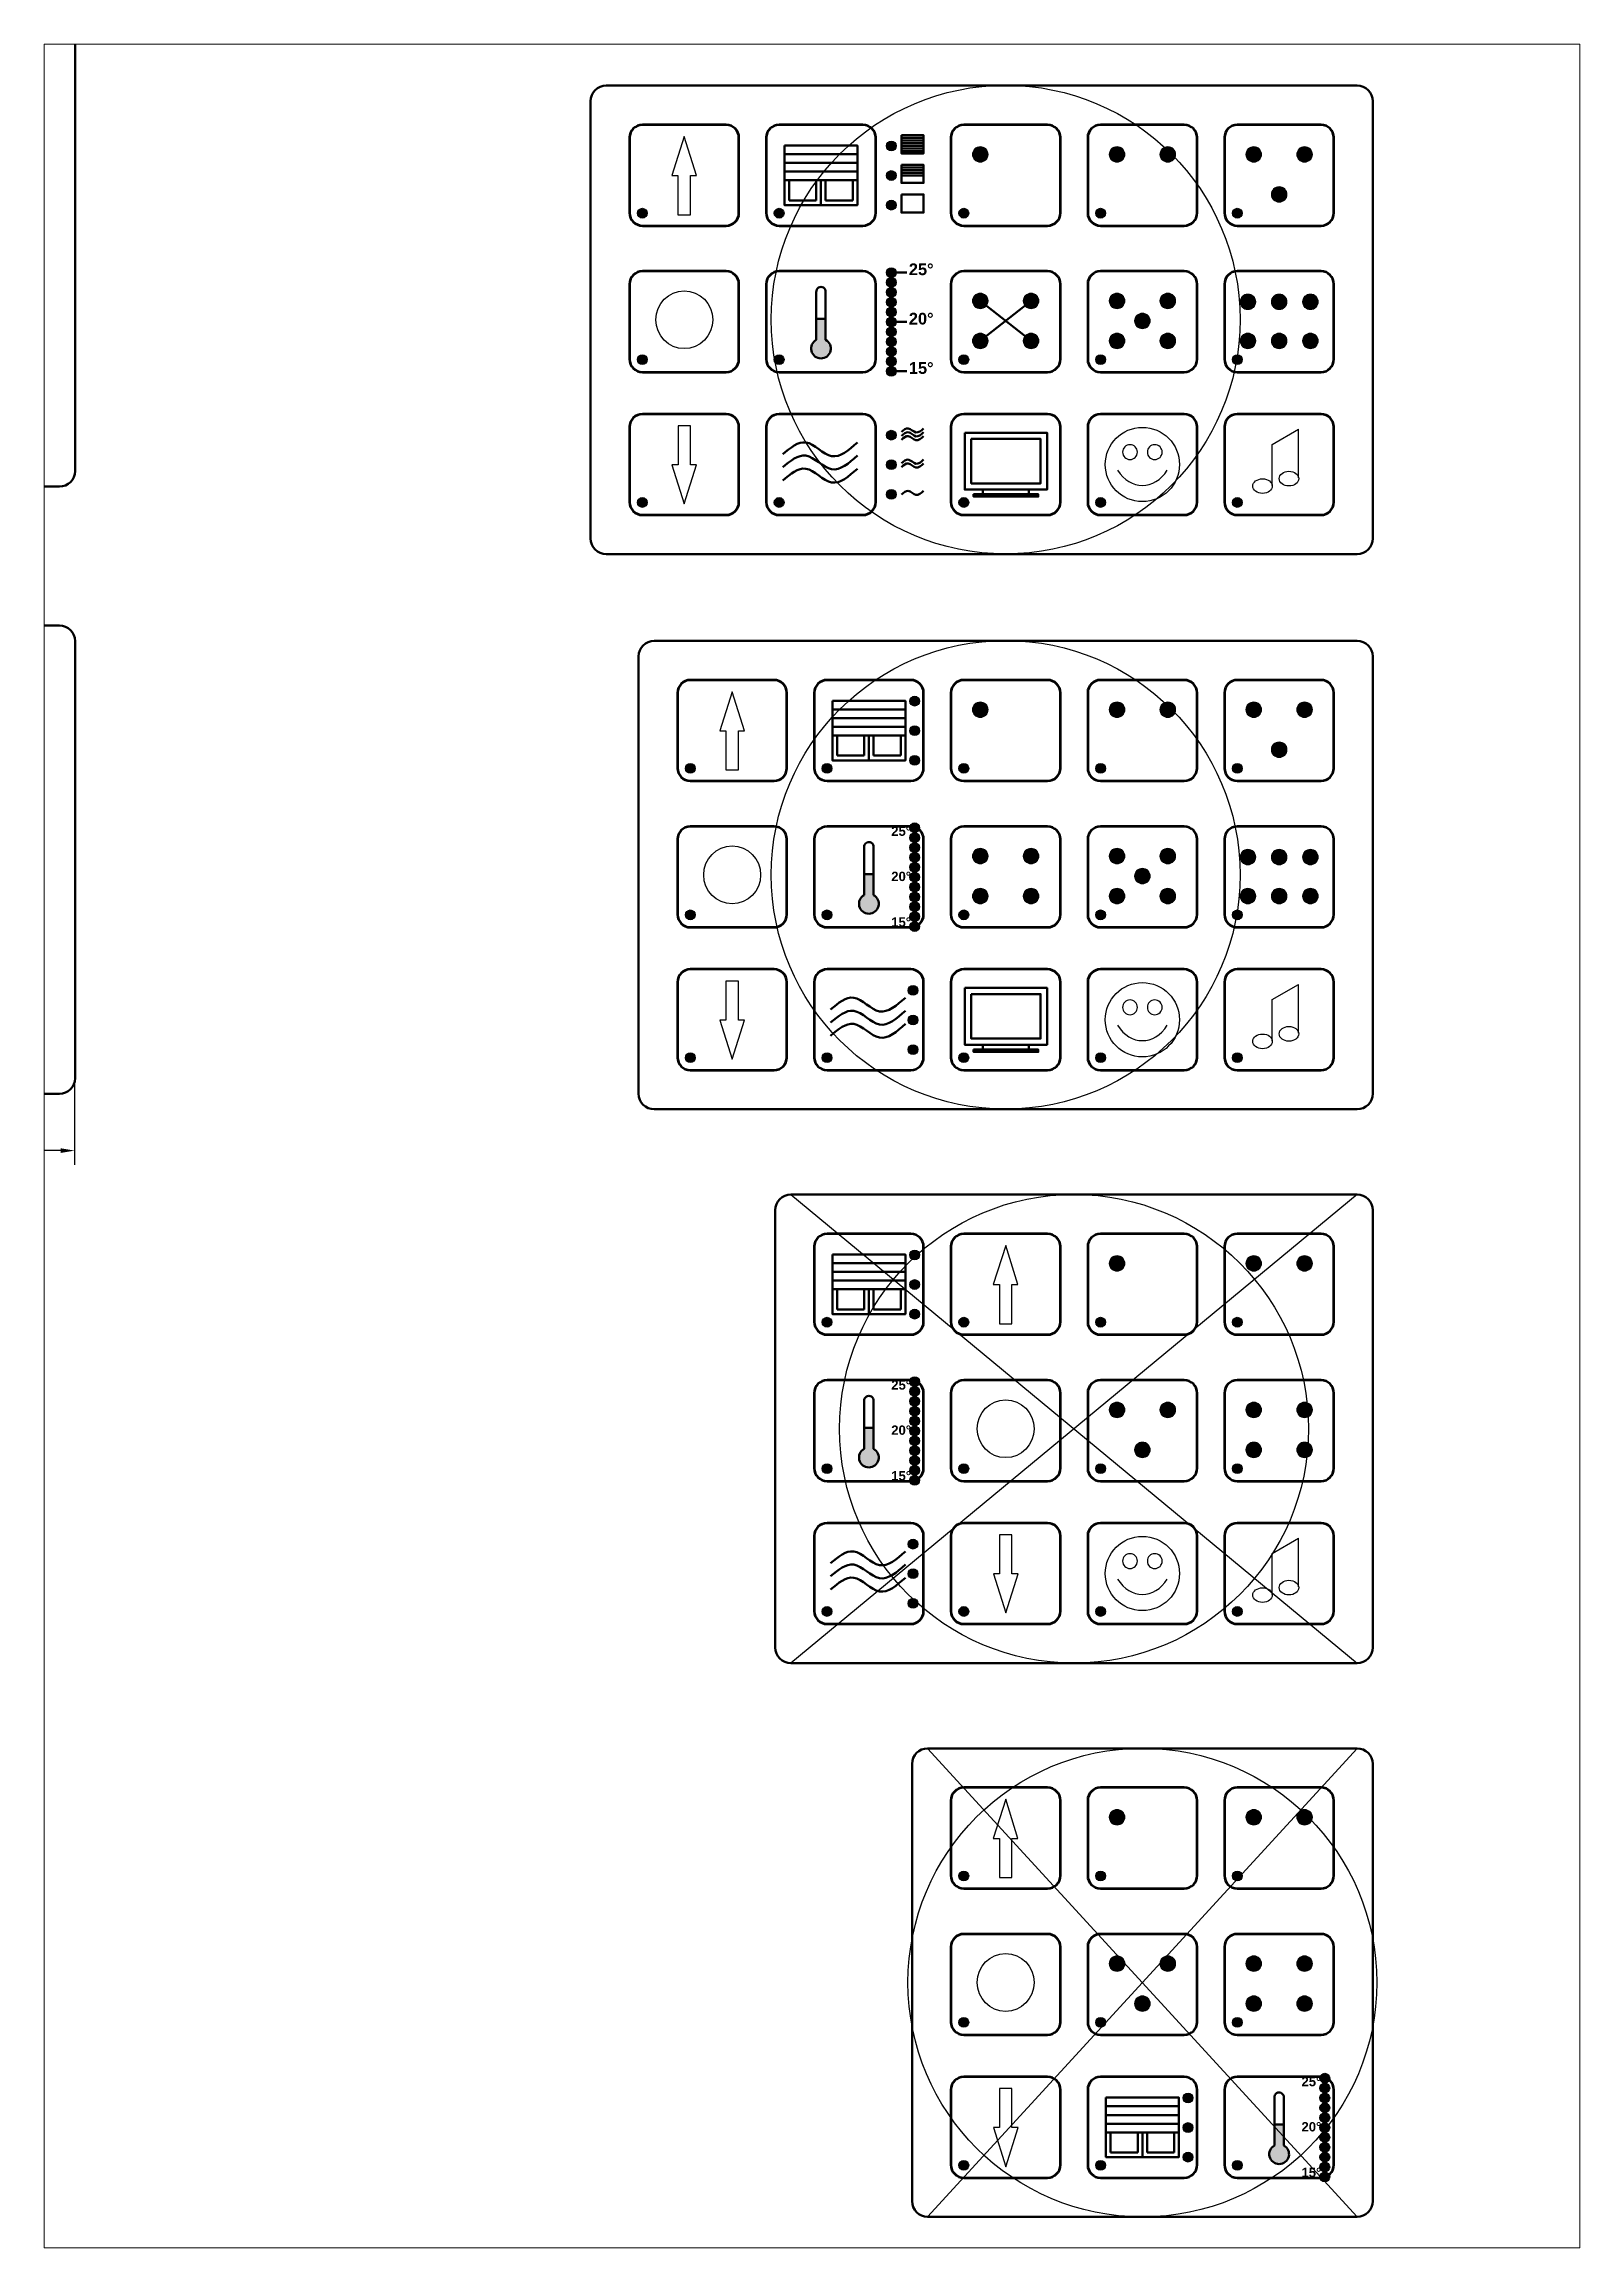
# Paper-space layout 'Layout1 (2)' of a CAD drawing. Header units: centimetres, sheet in millimetres. Extents: x 0 to 197, y 0 to 282.
# The model-space entities are those that its viewports show. They can reach past a viewport. Long polylines and large blocks are cut down to what shows.
import ezdxf

# ---------------------------------------------------------------- set-up
doc = ezdxf.new("R2010")
doc.units = ezdxf.units.CM
doc.header["$MEASUREMENT"] = 0
doc.layers.add('grafika koło', color=7, linetype='Continuous', lineweight=50)
for name, color, linetype in [('LED_info', 1, 'Continuous'), ('Podświetlenie_klawiszy', 5, 'Continuous'), ('Pole_Touch', 7, 'Continuous'), ('Warstwa 1', 7, 'Continuous'), ('wymiary', 1, 'Continuous')]:
    doc.layers.add(name, color=color, linetype=linetype)
doc.dimstyles.get("Standard").update_dxf_attribs({"dimtxt": 0.18, "dimasz": 0.18, "dimexe": 0.18, "dimexo": 0.0625, "dimgap": 0.09, "dimtad": 0, "dimtih": 1, "dimtoh": 1, "dimdec": 4, "dimzin": 0, "dimdsep": 46, "dimtxsty": 'Standard', "dimcen": 0.09, "dimadec": 0, "dimazin": 0, "dimtfac": 1, "dimtdec": 4, "dimtofl": 0, "dimtmove": 0, "dimatfit": 3, "dimfxl": 1, "dimtolj": 1, "dimtzin": 0, "dimarcsym": 0})

# ---------------------------------------------------------------- blocks, each defined once
blk = doc.blocks.new('Pole_Touch')
at = {"layer": 'Pole_Touch', "lineweight": 100}
blk.add_open_spline([(-0.028, 1.108), (-0.028, 1.108), (1.044, 1.108), (1.044, 1.108), (1.044, 1.108), (1.134, 1.108), (1.208, 1.034), (1.208, 0.944), (1.208, 0.944), (1.208, 0.944), (1.208, -0.019), (1.208, -0.019), (1.208, -0.019), (1.208, -0.109), (1.134, -0.183), (1.044, -0.183), (1.044, -0.183), (1.044, -0.183), (-0.028, -0.183), (-0.028, -0.183), (-0.028, -0.183), (-0.118, -0.183), (-0.192, -0.109), (-0.192, -0.019), (-0.192, -0.019), (-0.192, -0.019), (-0.192, 0.944), (-0.192, 0.944), (-0.192, 0.944), (-0.192, 1.034), (-0.118, 1.108), (-0.028, 1.108)], degree=3, knots=[0, 0, 0, 0, 0.111111, 0.111111, 0.111111, 0.111111, 0.222222, 0.222222, 0.222222, 0.222222, 0.333333, 0.333333, 0.333333, 0.333333, 0.444444, 0.444444, 0.444444, 0.444444, 0.555556, 0.555556, 0.555556, 0.555556, 0.666667, 0.666667, 0.666667, 0.666667, 0.777778, 0.777778, 0.777778, 0.777778, 1, 1, 1, 1], dxfattribs=at)
blk = doc.blocks.new('*D4')
at = {"layer": 'Defpoints', "color": 0}
for p in [(-8.157, -13.4), (2.665, -13.4), (2.665, -14.313)]:
    blk.add_point(p, dxfattribs=at)
at = {"layer": 'grafika koło', "color": 0, "lineweight": -2}
for p, q in [((-8.157, -13.463), (-8.157, -14.493)), ((2.665, -13.463), (2.665, -14.493)), ((-7.977, -14.313), (-3.196, -14.313)), ((2.485, -14.313), (-2.296, -14.313))]:
    blk.add_line(p, q, dxfattribs=at)
at = {"layer": 'grafika koło', "color": 0}
for points in [[(-7.977, -14.283), (-7.977, -14.343), (-8.157, -14.313)], [(2.485, -14.283), (2.485, -14.343), (2.665, -14.313)]]:
    blk.add_solid(points, dxfattribs=at)
at = {"layer": 'grafika koło', "color": 0, "insert": (-2.746, -14.313), "char_height": 0.18, "attachment_point": 5}
blk.add_mtext('\\A1;11 cm', dxfattribs=at)
blk = doc.blocks.new('LED_1')
at = {"layer": 'Podświetlenie_klawiszy'}
blk.add_hatch(color=256, dxfattribs=at).paths.add_polyline_path([(0.0625, 0, 1), (-0.0625, 0, 1)])
blk.add_circle((0, 0), 0.0625, dxfattribs=at)
blk = doc.blocks.new('grafika koło')
h = blk.add_hatch(color=256)
edge = h.paths.add_edge_path()
edge.add_ellipse((0, 0), major_axis=(0, 0.1), ratio=1, start_angle=0, end_angle=360)
at = {"layer": 'grafika koło', "lineweight": 0}
blk.add_ellipse((0, 0), major_axis=(0, 0.1), ratio=1, dxfattribs=at)
blk = doc.blocks.new('LED_info')
at = {"layer": 'LED_info'}
blk.add_hatch(color=256, dxfattribs=at).paths.add_polyline_path([(0.0625, 0, 1), (-0.0625, 0, 1)])
blk.add_circle((0, 0), 0.0625, dxfattribs=at)

msp = doc.modelspace()

# ---------------------------------------------------------------- hatches: boundary and pattern name
at = {"layer": 'grafika koło'}
for points in [[(12.27556, -3.93362), (12.27556, -3.66515), (12.15627, -3.66515), (12.15627, -3.93362, 4.00225205)], [(12.88887, -11.04137), (12.88887, -10.77289), (12.76957, -10.77289), (12.76957, -11.04137, 4.00225205)], [(12.88887, -18.13017), (12.88887, -17.8617), (12.76957, -17.8617), (12.76957, -18.13017, 4.00225205)], [(18.13887, -27.04795), (18.13887, -26.77947), (18.01957, -26.77947), (18.01957, -27.04795, 4.00225205)]]:
    msp.add_hatch(color=256, dxfattribs=at).paths.add_polyline_path(points)
at = {"layer": 'LED_info'}
for color, points in [(256, [(13.17874, -3.70473, 1), (13.05374, -3.70473, 1)]), (2, [(13.47645, -10.81247, 1), (13.35145, -10.81247, 1)]), (2, [(13.47645, -17.90128, 1), (13.35145, -17.90128, 1)]), (2, [(18.72645, -26.81906, 1), (18.60145, -26.81906, 1)])]:
    msp.add_hatch(color=color, dxfattribs=at).paths.add_polyline_path(points)

# ---------------------------------------------------------------- linework, layer by layer
at = {"layer": 'grafika koło'}
for p, q in [((2.67014, -5.61307), (2.67014, -0.01678)), ((19.07803, -0.67944), (9.46802, -0.67944)), ((9.26802, -0.87944), (9.26802, -6.47574)), ((19.27803, -6.47574), (19.27803, -0.87944)), ((13.24492, -1.34858), (13.52968, -1.34858)), ((13.24492, -1.38246), (13.52968, -1.38246)), ((11.7491, -1.55882), (12.68273, -1.55882)), ((11.7491, -1.66991), (12.68273, -1.66991)), ((13.24492, -1.41634), (13.52968, -1.41634)), ((13.24492, -1.45022), (13.52968, -1.45022)), ((13.24492, -1.4841), (13.52968, -1.4841)), ((13.24492, -1.51798), (13.52968, -1.51798)), ((11.7491, -1.781), (12.68273, -1.781)), ((11.7491, -1.89208), (12.68273, -1.89208)), ((11.8091, -1.89208), (11.8091, -2.14924)), ((12.15591, -2.14924), (12.15591, -1.89208)), ((12.21591, -1.89208), (12.18634, -1.89208)), ((12.21591, -1.89208), (12.24565, -1.89208)), ((12.21591, -2.20924), (12.21591, -1.89208)), ((12.27591, -1.89208), (12.27591, -2.14924)), ((12.62273, -2.14924), (12.62273, -1.89208)), ((13.24492, -1.7277), (13.52968, -1.7277)), ((13.24492, -1.76158), (13.52968, -1.76158)), ((13.24492, -1.79546), (13.52968, -1.79546)), ((13.24492, -1.82934), (13.52968, -1.82934)), ((11.8091, -2.14924), (12.15591, -2.14924)), ((12.27591, -2.14924), (12.62273, -2.14924)), ((13.17874, -3.07285), (13.31353, -3.07285)), ((12.15627, -3.32234), (12.15627, -3.93362)), ((12.27556, -3.32234), (12.27556, -3.93362)), ((12.15627, -3.66515), (12.27556, -3.66515)), ((14.25468, -3.94724), (14.90468, -3.43527)), ((14.25468, -3.43527), (14.90468, -3.94724)), ((13.17874, -3.70473), (13.31353, -3.70473)), ((13.17874, -4.3366), (13.31353, -4.3366)), ((-3.22602, -5.81307), (2.47014, -5.81307)), ((9.46802, -6.67574), (13.38187, -6.67574)), ((13.38187, -6.67574), (19.07803, -6.67574)), ((2.47014, -7.59034), (-7.95592, -7.59034)), ((2.67014, -13.38663), (2.67014, -7.79034)), ((19.07803, -7.78719), (10.08132, -7.78719)), ((9.88132, -7.98719), (9.88132, -13.58348)), ((19.27803, -13.58348), (19.27803, -7.98719)), ((12.3624, -8.66657), (13.29604, -8.66657)), ((12.3624, -8.77765), (13.29604, -8.77765)), ((12.3624, -8.88874), (13.29604, -8.88874)), ((12.3624, -8.99983), (13.29604, -8.99983)), ((12.4224, -8.99983), (12.4224, -9.25699)), ((12.76922, -9.25699), (12.76922, -8.99983)), ((12.82922, -8.99983), (12.79964, -8.99983)), ((12.82922, -8.99983), (12.85895, -8.99983)), ((12.82922, -9.31699), (12.82922, -8.99983)), ((12.88922, -8.99983), (12.88922, -9.25699)), ((13.23604, -9.25699), (13.23604, -8.99983)), ((12.4224, -9.25699), (12.76922, -9.25699)), ((12.88922, -9.25699), (13.23604, -9.25699)), ((12.76957, -10.43009), (12.76957, -11.04137)), ((12.88887, -10.43009), (12.88887, -11.04137)), ((12.76957, -10.77289), (12.88887, -10.77289)), ((-3.22602, -13.58663), (2.47014, -13.58663)), ((10.08132, -13.78348), (13.38187, -13.78348)), ((13.38187, -13.78348), (19.07803, -13.78348)), ((19.07803, -14.876), (11.83132, -14.876)), ((11.63132, -15.076), (11.63132, -20.67229)), ((19.27803, -20.67229), (19.27803, -15.076)), ((12.3624, -15.75537), (13.29604, -15.75537)), ((12.3624, -15.86646), (13.29604, -15.86646)), ((12.3624, -15.97755), (13.29604, -15.97755)), ((12.3624, -16.08863), (13.29604, -16.08863)), ((12.4224, -16.08863), (12.4224, -16.34579)), ((12.4224, -16.34579), (12.76922, -16.34579)), ((12.76922, -16.34579), (12.76922, -16.08863)), ((12.82922, -16.08863), (12.79964, -16.08863)), ((12.82922, -16.08863), (12.85895, -16.08863)), ((12.82922, -16.40579), (12.82922, -16.08863)), ((12.88922, -16.08863), (12.88922, -16.34579)), ((12.88922, -16.34579), (13.23604, -16.34579)), ((13.23604, -16.34579), (13.23604, -16.08863)), ((12.76957, -17.51889), (12.76957, -18.13017)), ((12.88887, -17.51889), (12.88887, -18.13017)), ((12.76957, -17.8617), (12.88887, -17.8617)), ((11.83132, -20.87229), (19.07803, -20.87229)), ((19.07803, -21.96506), (13.58132, -21.96506)), ((13.38132, -22.16506), (13.38132, -27.76136)), ((19.27803, -27.76136), (19.27803, -22.16506)), ((18.01957, -26.43667), (18.01957, -27.04795)), ((18.13887, -26.43667), (18.13887, -27.04795)), ((15.8624, -26.54745), (16.79604, -26.54745)), ((15.8624, -26.65854), (16.79604, -26.65854)), ((15.8624, -26.76962), (16.79604, -26.76962)), ((18.01957, -26.77947), (18.13887, -26.77947)), ((15.8624, -26.88071), (16.79604, -26.88071)), ((15.9224, -26.88071), (15.9224, -27.13787)), ((16.26922, -27.13787), (16.26922, -26.88071)), ((16.32922, -26.88071), (16.29964, -26.88071)), ((16.32922, -26.88071), (16.35895, -26.88071)), ((16.32922, -27.19787), (16.32922, -26.88071)), ((16.38922, -26.88071), (16.38922, -27.13787)), ((16.73604, -27.13787), (16.73604, -26.88071)), ((15.9224, -27.13787), (16.26922, -27.13787)), ((16.38922, -27.13787), (16.73604, -27.13787)), ((13.58132, -27.96136), (19.07803, -27.96136))]:
    msp.add_line(p, q, dxfattribs=at)
for points in [[(13.24492, -1.3147), (13.52968, -1.3147), (13.52968, -1.54695), (13.24492, -1.54695)], [(11.7491, -1.44774), (12.68273, -1.44774), (12.68273, -2.20924), (11.7491, -2.20924)], [(13.24492, -1.69382), (13.52968, -1.69382), (13.52968, -1.92608), (13.24492, -1.92608)], [(13.24492, -2.07295), (13.52968, -2.07295), (13.52968, -2.3052), (13.24492, -2.3052)], [(14.05584, -5.12315), (15.10979, -5.12315), (15.10979, -5.85072), (14.05584, -5.85072)], [(14.13977, -5.20203), (15.02587, -5.20203), (15.02587, -5.77183), (14.13977, -5.77183)], [(14.16818, -5.91146), (14.99748, -5.91146), (14.99748, -5.94098), (14.16818, -5.94098)], [(14.28745, -5.91146), (14.87819, -5.91146), (14.87819, -5.85072), (14.28745, -5.85072)], [(12.3624, -8.55548), (13.29604, -8.55548), (13.29604, -9.31699), (12.3624, -9.31699)], [(14.05584, -12.23089), (15.10979, -12.23089), (15.10979, -12.95846), (14.05584, -12.95846)], [(14.13977, -12.30978), (15.02587, -12.30978), (15.02587, -12.87958), (14.13977, -12.87958)], [(14.28745, -13.01921), (14.87819, -13.01921), (14.87819, -12.95846), (14.28745, -12.95846)], [(14.16818, -13.01921), (14.99748, -13.01921), (14.99748, -13.04872), (14.16818, -13.04872)], [(12.3624, -15.64429), (13.29604, -15.64429), (13.29604, -16.40579), (12.3624, -16.40579)], [(15.8624, -26.43637), (16.79604, -26.43637), (16.79604, -27.19787), (15.8624, -27.19787)]]:
    msp.add_lwpolyline(points, close=True, dxfattribs=at)
for centre, radius, start, end in [((2.47014, -0.01678), 0.2, 0, 90), ((9.46802, -0.87944), 0.2, 90, 180), ((19.07803, -0.87944), 0.2, 0, 90), ((12.21591, -3.31557), 0.06003, 353.529248, 186.470752), ((12.21591, -4.04554), 0.12682, 118.057315, 61.942685), ((2.47014, -5.61307), 0.2, 270, 0), ((9.46802, -6.47574), 0.2, 180, 270), ((19.07803, -6.47574), 0.2, 270, 0), ((2.47014, -7.79034), 0.2, 0, 90), ((10.08132, -7.98719), 0.2, 90, 180), ((19.07803, -7.98719), 0.2, 0, 90), ((12.82922, -10.42332), 0.06003, 353.529248, 186.470752), ((12.82922, -11.15328), 0.12682, 118.057315, 61.942685), ((2.47014, -13.38663), 0.2, 270, 0), ((10.08132, -13.58348), 0.2, 180, 270), ((19.07803, -13.58348), 0.2, 270, 0), ((11.83132, -15.076), 0.2, 90, 180), ((19.07803, -15.076), 0.2, 0, 90), ((12.82922, -17.51213), 0.06003, 353.529248, 186.470752), ((12.82922, -18.24209), 0.12682, 118.057315, 61.942685), ((11.83132, -20.67229), 0.2, 180, 270), ((19.07803, -20.67229), 0.2, 270, 0), ((13.58132, -22.16506), 0.2, 90, 180), ((19.07803, -22.16506), 0.2, 0, 90), ((18.07922, -26.4299), 0.06003, 353.529248, 186.470752), ((18.07922, -27.15986), 0.12682, 118.057315, 61.942685), ((13.58132, -27.76136), 0.2, 180, 270), ((19.07803, -27.76136), 0.2, 270, 0)]:
    msp.add_arc(centre, radius, start, end, dxfattribs=at)
at = {"layer": 'grafika koło', "end_tangent": (0.72480199, 0.68895723)}
for points in [[(13.24492, -5.1118), (13.33284, -5.0671), (13.43126, -5.11926), (13.52968, -5.0671)], [(11.72612, -5.39754), (12.02147, -5.2474), (12.3521, -5.42261), (12.68273, -5.2474)], [(13.24492, -5.16187), (13.33284, -5.11718), (13.43126, -5.16933), (13.52968, -5.11718)], [(13.24492, -5.21194), (13.33284, -5.16725), (13.43126, -5.21941), (13.52968, -5.16725)], [(11.72612, -5.56575), (12.02147, -5.41561), (12.3521, -5.59083), (12.68273, -5.41561)], [(11.72612, -5.73397), (12.02147, -5.58383), (12.3521, -5.75904), (12.68273, -5.58383)], [(13.24492, -5.51201), (13.33284, -5.46732), (13.43126, -5.51947), (13.52968, -5.46732)], [(13.24492, -5.56208), (13.33284, -5.51739), (13.43126, -5.56955), (13.52968, -5.51739)], [(13.24492, -5.91256), (13.33284, -5.86787), (13.43126, -5.92002), (13.52968, -5.86787)], [(12.33942, -12.50528), (12.63477, -12.35514), (12.9654, -12.53035), (13.29604, -12.35514)], [(12.33942, -12.6735), (12.63477, -12.52336), (12.9654, -12.69857), (13.29604, -12.52336)], [(12.33942, -12.84171), (12.63477, -12.69158), (12.9654, -12.86679), (13.29604, -12.69158)], [(12.33942, -19.59409), (12.63477, -19.44395), (12.9654, -19.61916), (13.29604, -19.44395)], [(12.33942, -19.7623), (12.63477, -19.61217), (12.9654, -19.78738), (13.29604, -19.61217)], [(12.33942, -19.93052), (12.63477, -19.78038), (12.9654, -19.95559), (13.29604, -19.78038)]]:
    msp.add_spline(points, degree=3, dxfattribs=at)
at = {"layer": 'LED_info'}
msp.add_circle((13.11624, -3.70473), 0.0625, dxfattribs=at)
at = {"layer": 'LED_info', "color": 2}
for centre in [(13.41395, -10.81247), (13.41395, -17.90128), (18.66395, -26.81906)]:
    msp.add_circle(centre, 0.0625, dxfattribs=at)
at = {"layer": 'Warstwa 1'}
for centre, major_axis, ratio in [((10.46632, -3.67608), (0, 0.37041), 0.98215491), ((18.20507, -5.71027), (0.125, 0), 0.75), ((17.86728, -5.80647), (0.125, 0), 0.75), ((11.07962, -10.78383), (0, 0.37041), 0.98215491), ((17.86728, -12.91422), (0.125, 0), 0.75), ((18.20507, -12.81802), (0.125, 0), 0.75), ((14.57962, -17.87263), (0, 0.37041), 0.98215491), ((17.86728, -20.00302), (0.125, 0), 0.75), ((18.20507, -19.90682), (0.125, 0), 0.75), ((14.57962, -24.9617), (0, 0.37041), 0.98215491)]:
    msp.add_ellipse(centre, major_axis=major_axis, ratio=ratio, dxfattribs=at)
for points, knots in [([(10.3863, -2.33195), (10.3863, -2.33195), (10.3863, -1.83159), (10.3863, -1.83159), (10.3863, -1.83159), (10.3863, -1.83159), (10.30796, -1.83159), (10.30796, -1.83159), (10.30796, -1.83159), (10.30796, -1.83159), (10.46655, -1.33124), (10.46655, -1.33124), (10.46655, -1.33124), (10.46655, -1.33124), (10.62418, -1.83159), (10.62418, -1.83159), (10.62418, -1.83159), (10.62418, -1.83159), (10.54584, -1.83159), (10.54584, -1.83159), (10.54584, -1.83159), (10.54584, -1.83159), (10.54584, -2.33195), (10.54584, -2.33195), (10.54584, -2.33195), (10.54584, -2.33195), (10.3863, -2.33195), (10.3863, -2.33195)], [0, 0, 0, 0, 0.125, 0.125, 0.125, 0.125, 0.25, 0.25, 0.25, 0.25, 0.375, 0.375, 0.375, 0.375, 0.5, 0.5, 0.5, 0.5, 0.625, 0.625, 0.625, 0.625, 0.75, 0.75, 0.75, 0.75, 1, 1, 1, 1]), ([(10.54678, -5.03427), (10.54678, -5.03427), (10.54678, -5.53463), (10.54678, -5.53463), (10.54678, -5.53463), (10.54678, -5.53463), (10.62513, -5.53463), (10.62513, -5.53463), (10.62513, -5.53463), (10.62513, -5.53463), (10.46653, -6.03498), (10.46653, -6.03498), (10.46653, -6.03498), (10.46653, -6.03498), (10.3089, -5.53463), (10.3089, -5.53463), (10.3089, -5.53463), (10.3089, -5.53463), (10.38724, -5.53463), (10.38724, -5.53463), (10.38724, -5.53463), (10.38724, -5.53463), (10.38724, -5.03427), (10.38724, -5.03427), (10.38724, -5.03427), (10.38724, -5.03427), (10.54678, -5.03427), (10.54678, -5.03427)], [0, 0, 0, 0, 0.125, 0.125, 0.125, 0.125, 0.25, 0.25, 0.25, 0.25, 0.375, 0.375, 0.375, 0.375, 0.5, 0.5, 0.5, 0.5, 0.625, 0.625, 0.625, 0.625, 0.75, 0.75, 0.75, 0.75, 1, 1, 1, 1]), ([(15.85452, -5.5301), (15.85452, -5.79237), (16.06725, -6.0051), (16.32952, -6.0051), (16.32952, -6.0051), (16.59179, -6.0051), (16.80452, -5.79237), (16.80452, -5.5301), (16.80452, -5.5301), (16.80452, -5.26783), (16.59179, -5.0551), (16.32952, -5.0551), (16.32952, -5.0551), (16.06725, -5.0551), (15.85452, -5.26783), (15.85452, -5.5301)], [0, 0, 0, 0, 0.2, 0.2, 0.2, 0.2, 0.4, 0.4, 0.4, 0.4, 0.6, 0.6, 0.6, 0.6, 1, 1, 1, 1]), ([(15.85452, -5.5301), (15.85452, -5.79237), (16.06725, -6.0051), (16.32952, -6.0051), (16.32952, -6.0051), (16.59179, -6.0051), (16.80452, -5.79237), (16.80452, -5.5301), (16.80452, -5.5301), (16.80452, -5.26783), (16.59179, -5.0551), (16.32952, -5.0551), (16.32952, -5.0551), (16.06725, -5.0551), (15.85452, -5.26783), (15.85452, -5.5301)], [0, 0, 0, 0, 0.2, 0.2, 0.2, 0.2, 0.4, 0.4, 0.4, 0.4, 0.6, 0.6, 0.6, 0.6, 1, 1, 1, 1]), ([(16.07618, -5.37176), (16.07618, -5.3193), (16.11872, -5.27676), (16.17118, -5.27676), (16.17118, -5.27676), (16.22364, -5.27676), (16.26618, -5.3193), (16.26618, -5.37176), (16.26618, -5.37176), (16.26618, -5.42422), (16.22364, -5.46676), (16.17118, -5.46676), (16.17118, -5.46676), (16.11872, -5.46676), (16.07618, -5.42422), (16.07618, -5.37176)], [0, 0, 0, 0, 0.2, 0.2, 0.2, 0.2, 0.4, 0.4, 0.4, 0.4, 0.6, 0.6, 0.6, 0.6, 1, 1, 1, 1]), ([(16.07618, -5.37176), (16.07618, -5.3193), (16.11872, -5.27676), (16.17118, -5.27676), (16.17118, -5.27676), (16.22364, -5.27676), (16.26618, -5.3193), (16.26618, -5.37176), (16.26618, -5.37176), (16.26618, -5.42422), (16.22364, -5.46676), (16.17118, -5.46676), (16.17118, -5.46676), (16.11872, -5.46676), (16.07618, -5.42422), (16.07618, -5.37176)], [0, 0, 0, 0, 0.2, 0.2, 0.2, 0.2, 0.4, 0.4, 0.4, 0.4, 0.6, 0.6, 0.6, 0.6, 1, 1, 1, 1]), ([(16.39284, -5.37176), (16.39284, -5.3193), (16.43538, -5.27676), (16.48784, -5.27676), (16.48784, -5.27676), (16.5403, -5.27676), (16.58284, -5.3193), (16.58284, -5.37176), (16.58284, -5.37176), (16.58284, -5.42422), (16.5403, -5.46676), (16.48784, -5.46676), (16.48784, -5.46676), (16.43538, -5.46676), (16.39284, -5.42422), (16.39284, -5.37176)], [0, 0, 0, 0, 0.2, 0.2, 0.2, 0.2, 0.4, 0.4, 0.4, 0.4, 0.6, 0.6, 0.6, 0.6, 1, 1, 1, 1]), ([(16.39284, -5.37176), (16.39284, -5.3193), (16.43538, -5.27676), (16.48784, -5.27676), (16.48784, -5.27676), (16.5403, -5.27676), (16.58284, -5.3193), (16.58284, -5.37176), (16.58284, -5.37176), (16.58284, -5.42422), (16.5403, -5.46676), (16.48784, -5.46676), (16.48784, -5.46676), (16.43538, -5.46676), (16.39284, -5.42422), (16.39284, -5.37176)], [0, 0, 0, 0, 0.2, 0.2, 0.2, 0.2, 0.4, 0.4, 0.4, 0.4, 0.6, 0.6, 0.6, 0.6, 1, 1, 1, 1]), ([(17.99069, -5.80035), (17.99069, -5.80035), (17.99069, -5.30035), (17.99069, -5.30035), (17.99069, -5.30035), (17.99069, -5.30035), (17.99069, -5.2724), (17.99069, -5.2724)], [0, 0, 0, 0, 0.33333333, 0.33333333, 0.33333333, 0.33333333, 1, 1, 1, 1]), ([(18.32867, -5.70097), (18.32867, -5.70097), (18.32867, -5.07927), (18.32867, -5.07927), (18.32867, -5.07927), (18.32867, -5.07927), (18.32867, -5.07927), (18.32867, -5.07927)], [0, 0, 0, 0, 0.33333333, 0.33333333, 0.33333333, 0.33333333, 1, 1, 1, 1]), ([(10.9996, -9.43969), (10.9996, -9.43969), (10.9996, -8.93934), (10.9996, -8.93934), (10.9996, -8.93934), (10.9996, -8.93934), (10.92126, -8.93934), (10.92126, -8.93934), (10.92126, -8.93934), (10.92126, -8.93934), (11.07985, -8.43898), (11.07985, -8.43898), (11.07985, -8.43898), (11.07985, -8.43898), (11.23748, -8.93934), (11.23748, -8.93934), (11.23748, -8.93934), (11.23748, -8.93934), (11.15915, -8.93934), (11.15915, -8.93934), (11.15915, -8.93934), (11.15915, -8.93934), (11.15915, -9.43969), (11.15915, -9.43969), (11.15915, -9.43969), (11.15915, -9.43969), (10.9996, -9.43969), (10.9996, -9.43969)], [0, 0, 0, 0, 0.125, 0.125, 0.125, 0.125, 0.25, 0.25, 0.25, 0.25, 0.375, 0.375, 0.375, 0.375, 0.5, 0.5, 0.5, 0.5, 0.625, 0.625, 0.625, 0.625, 0.75, 0.75, 0.75, 0.75, 1, 1, 1, 1]), ([(11.16008, -12.14202), (11.16008, -12.14202), (11.16008, -12.64237), (11.16008, -12.64237), (11.16008, -12.64237), (11.16008, -12.64237), (11.23843, -12.64237), (11.23843, -12.64237), (11.23843, -12.64237), (11.23843, -12.64237), (11.07984, -13.14273), (11.07984, -13.14273), (11.07984, -13.14273), (11.07984, -13.14273), (10.9222, -12.64237), (10.9222, -12.64237), (10.9222, -12.64237), (10.9222, -12.64237), (11.00054, -12.64237), (11.00054, -12.64237), (11.00054, -12.64237), (11.00054, -12.64237), (11.00054, -12.14202), (11.00054, -12.14202), (11.00054, -12.14202), (11.00054, -12.14202), (11.16008, -12.14202), (11.16008, -12.14202)], [0, 0, 0, 0, 0.125, 0.125, 0.125, 0.125, 0.25, 0.25, 0.25, 0.25, 0.375, 0.375, 0.375, 0.375, 0.5, 0.5, 0.5, 0.5, 0.625, 0.625, 0.625, 0.625, 0.75, 0.75, 0.75, 0.75, 1, 1, 1, 1]), ([(15.85452, -12.63785), (15.85452, -12.90012), (16.06725, -13.11285), (16.32952, -13.11285), (16.32952, -13.11285), (16.59179, -13.11285), (16.80452, -12.90012), (16.80452, -12.63785), (16.80452, -12.63785), (16.80452, -12.37558), (16.59179, -12.16285), (16.32952, -12.16285), (16.32952, -12.16285), (16.06725, -12.16285), (15.85452, -12.37558), (15.85452, -12.63785)], [0, 0, 0, 0, 0.2, 0.2, 0.2, 0.2, 0.4, 0.4, 0.4, 0.4, 0.6, 0.6, 0.6, 0.6, 1, 1, 1, 1]), ([(15.85452, -12.63785), (15.85452, -12.90012), (16.06725, -13.11285), (16.32952, -13.11285), (16.32952, -13.11285), (16.59179, -13.11285), (16.80452, -12.90012), (16.80452, -12.63785), (16.80452, -12.63785), (16.80452, -12.37558), (16.59179, -12.16285), (16.32952, -12.16285), (16.32952, -12.16285), (16.06725, -12.16285), (15.85452, -12.37558), (15.85452, -12.63785)], [0, 0, 0, 0, 0.2, 0.2, 0.2, 0.2, 0.4, 0.4, 0.4, 0.4, 0.6, 0.6, 0.6, 0.6, 1, 1, 1, 1]), ([(16.07618, -12.47951), (16.07618, -12.42705), (16.11872, -12.38451), (16.17118, -12.38451), (16.17118, -12.38451), (16.22364, -12.38451), (16.26618, -12.42705), (16.26618, -12.47951), (16.26618, -12.47951), (16.26618, -12.53197), (16.22364, -12.57451), (16.17118, -12.57451), (16.17118, -12.57451), (16.11872, -12.57451), (16.07618, -12.53197), (16.07618, -12.47951)], [0, 0, 0, 0, 0.2, 0.2, 0.2, 0.2, 0.4, 0.4, 0.4, 0.4, 0.6, 0.6, 0.6, 0.6, 1, 1, 1, 1]), ([(16.07618, -12.47951), (16.07618, -12.42705), (16.11872, -12.38451), (16.17118, -12.38451), (16.17118, -12.38451), (16.22364, -12.38451), (16.26618, -12.42705), (16.26618, -12.47951), (16.26618, -12.47951), (16.26618, -12.53197), (16.22364, -12.57451), (16.17118, -12.57451), (16.17118, -12.57451), (16.11872, -12.57451), (16.07618, -12.53197), (16.07618, -12.47951)], [0, 0, 0, 0, 0.2, 0.2, 0.2, 0.2, 0.4, 0.4, 0.4, 0.4, 0.6, 0.6, 0.6, 0.6, 1, 1, 1, 1]), ([(16.39284, -12.47951), (16.39284, -12.42705), (16.43538, -12.38451), (16.48784, -12.38451), (16.48784, -12.38451), (16.5403, -12.38451), (16.58284, -12.42705), (16.58284, -12.47951), (16.58284, -12.47951), (16.58284, -12.53197), (16.5403, -12.57451), (16.48784, -12.57451), (16.48784, -12.57451), (16.43538, -12.57451), (16.39284, -12.53197), (16.39284, -12.47951)], [0, 0, 0, 0, 0.2, 0.2, 0.2, 0.2, 0.4, 0.4, 0.4, 0.4, 0.6, 0.6, 0.6, 0.6, 1, 1, 1, 1]), ([(16.39284, -12.47951), (16.39284, -12.42705), (16.43538, -12.38451), (16.48784, -12.38451), (16.48784, -12.38451), (16.5403, -12.38451), (16.58284, -12.42705), (16.58284, -12.47951), (16.58284, -12.47951), (16.58284, -12.53197), (16.5403, -12.57451), (16.48784, -12.57451), (16.48784, -12.57451), (16.43538, -12.57451), (16.39284, -12.53197), (16.39284, -12.47951)], [0, 0, 0, 0, 0.2, 0.2, 0.2, 0.2, 0.4, 0.4, 0.4, 0.4, 0.6, 0.6, 0.6, 0.6, 1, 1, 1, 1]), ([(17.99069, -12.9081), (17.99069, -12.9081), (17.99069, -12.4081), (17.99069, -12.4081), (17.99069, -12.4081), (17.99069, -12.4081), (17.99069, -12.38015), (17.99069, -12.38015)], [0, 0, 0, 0, 0.33333333, 0.33333333, 0.33333333, 0.33333333, 1, 1, 1, 1]), ([(18.32867, -12.80872), (18.32867, -12.80872), (18.32867, -12.18702), (18.32867, -12.18702), (18.32867, -12.18702), (18.32867, -12.18702), (18.32867, -12.18702), (18.32867, -12.18702)], [0, 0, 0, 0, 0.33333333, 0.33333333, 0.33333333, 0.33333333, 1, 1, 1, 1]), ([(14.4996, -16.5285), (14.4996, -16.5285), (14.4996, -16.02814), (14.4996, -16.02814), (14.4996, -16.02814), (14.4996, -16.02814), (14.42126, -16.02814), (14.42126, -16.02814), (14.42126, -16.02814), (14.42126, -16.02814), (14.57985, -15.52779), (14.57985, -15.52779), (14.57985, -15.52779), (14.57985, -15.52779), (14.73748, -16.02814), (14.73748, -16.02814), (14.73748, -16.02814), (14.73748, -16.02814), (14.65915, -16.02814), (14.65915, -16.02814), (14.65915, -16.02814), (14.65915, -16.02814), (14.65915, -16.5285), (14.65915, -16.5285), (14.65915, -16.5285), (14.65915, -16.5285), (14.4996, -16.5285), (14.4996, -16.5285)], [0, 0, 0, 0, 0.125, 0.125, 0.125, 0.125, 0.25, 0.25, 0.25, 0.25, 0.375, 0.375, 0.375, 0.375, 0.5, 0.5, 0.5, 0.5, 0.625, 0.625, 0.625, 0.625, 0.75, 0.75, 0.75, 0.75, 1, 1, 1, 1]), ([(14.66008, -19.23082), (14.66008, -19.23082), (14.66008, -19.73118), (14.66008, -19.73118), (14.66008, -19.73118), (14.66008, -19.73118), (14.73843, -19.73118), (14.73843, -19.73118), (14.73843, -19.73118), (14.73843, -19.73118), (14.57984, -20.23154), (14.57984, -20.23154), (14.57984, -20.23154), (14.57984, -20.23154), (14.4222, -19.73118), (14.4222, -19.73118), (14.4222, -19.73118), (14.4222, -19.73118), (14.50054, -19.73118), (14.50054, -19.73118), (14.50054, -19.73118), (14.50054, -19.73118), (14.50054, -19.23082), (14.50054, -19.23082), (14.50054, -19.23082), (14.50054, -19.23082), (14.66008, -19.23082), (14.66008, -19.23082)], [0, 0, 0, 0, 0.125, 0.125, 0.125, 0.125, 0.25, 0.25, 0.25, 0.25, 0.375, 0.375, 0.375, 0.375, 0.5, 0.5, 0.5, 0.5, 0.625, 0.625, 0.625, 0.625, 0.75, 0.75, 0.75, 0.75, 1, 1, 1, 1]), ([(15.85452, -19.72665), (15.85452, -19.98892), (16.06725, -20.20165), (16.32952, -20.20165), (16.32952, -20.20165), (16.59179, -20.20165), (16.80452, -19.98892), (16.80452, -19.72665), (16.80452, -19.72665), (16.80452, -19.46438), (16.59179, -19.25165), (16.32952, -19.25165), (16.32952, -19.25165), (16.06725, -19.25165), (15.85452, -19.46438), (15.85452, -19.72665)], [0, 0, 0, 0, 0.2, 0.2, 0.2, 0.2, 0.4, 0.4, 0.4, 0.4, 0.6, 0.6, 0.6, 0.6, 1, 1, 1, 1]), ([(15.85452, -19.72665), (15.85452, -19.98892), (16.06725, -20.20165), (16.32952, -20.20165), (16.32952, -20.20165), (16.59179, -20.20165), (16.80452, -19.98892), (16.80452, -19.72665), (16.80452, -19.72665), (16.80452, -19.46438), (16.59179, -19.25165), (16.32952, -19.25165), (16.32952, -19.25165), (16.06725, -19.25165), (15.85452, -19.46438), (15.85452, -19.72665)], [0, 0, 0, 0, 0.2, 0.2, 0.2, 0.2, 0.4, 0.4, 0.4, 0.4, 0.6, 0.6, 0.6, 0.6, 1, 1, 1, 1]), ([(18.32867, -19.89752), (18.32867, -19.89752), (18.32867, -19.27582), (18.32867, -19.27582), (18.32867, -19.27582), (18.32867, -19.27582), (18.32867, -19.27582), (18.32867, -19.27582)], [0, 0, 0, 0, 0.33333333, 0.33333333, 0.33333333, 0.33333333, 1, 1, 1, 1]), ([(16.07618, -19.56831), (16.07618, -19.51585), (16.11872, -19.47331), (16.17118, -19.47331), (16.17118, -19.47331), (16.22364, -19.47331), (16.26618, -19.51585), (16.26618, -19.56831), (16.26618, -19.56831), (16.26618, -19.62077), (16.22364, -19.66331), (16.17118, -19.66331), (16.17118, -19.66331), (16.11872, -19.66331), (16.07618, -19.62077), (16.07618, -19.56831)], [0, 0, 0, 0, 0.2, 0.2, 0.2, 0.2, 0.4, 0.4, 0.4, 0.4, 0.6, 0.6, 0.6, 0.6, 1, 1, 1, 1]), ([(16.07618, -19.56831), (16.07618, -19.51585), (16.11872, -19.47331), (16.17118, -19.47331), (16.17118, -19.47331), (16.22364, -19.47331), (16.26618, -19.51585), (16.26618, -19.56831), (16.26618, -19.56831), (16.26618, -19.62077), (16.22364, -19.66331), (16.17118, -19.66331), (16.17118, -19.66331), (16.11872, -19.66331), (16.07618, -19.62077), (16.07618, -19.56831)], [0, 0, 0, 0, 0.2, 0.2, 0.2, 0.2, 0.4, 0.4, 0.4, 0.4, 0.6, 0.6, 0.6, 0.6, 1, 1, 1, 1]), ([(16.39284, -19.56831), (16.39284, -19.51585), (16.43538, -19.47331), (16.48784, -19.47331), (16.48784, -19.47331), (16.5403, -19.47331), (16.58284, -19.51585), (16.58284, -19.56831), (16.58284, -19.56831), (16.58284, -19.62077), (16.5403, -19.66331), (16.48784, -19.66331), (16.48784, -19.66331), (16.43538, -19.66331), (16.39284, -19.62077), (16.39284, -19.56831)], [0, 0, 0, 0, 0.2, 0.2, 0.2, 0.2, 0.4, 0.4, 0.4, 0.4, 0.6, 0.6, 0.6, 0.6, 1, 1, 1, 1]), ([(16.39284, -19.56831), (16.39284, -19.51585), (16.43538, -19.47331), (16.48784, -19.47331), (16.48784, -19.47331), (16.5403, -19.47331), (16.58284, -19.51585), (16.58284, -19.56831), (16.58284, -19.56831), (16.58284, -19.62077), (16.5403, -19.66331), (16.48784, -19.66331), (16.48784, -19.66331), (16.43538, -19.66331), (16.39284, -19.62077), (16.39284, -19.56831)], [0, 0, 0, 0, 0.2, 0.2, 0.2, 0.2, 0.4, 0.4, 0.4, 0.4, 0.6, 0.6, 0.6, 0.6, 1, 1, 1, 1]), ([(17.99069, -19.9969), (17.99069, -19.9969), (17.99069, -19.4969), (17.99069, -19.4969), (17.99069, -19.4969), (17.99069, -19.4969), (17.99069, -19.46896), (17.99069, -19.46896)], [0, 0, 0, 0, 0.33333333, 0.33333333, 0.33333333, 0.33333333, 1, 1, 1, 1]), ([(14.4996, -23.61757), (14.4996, -23.61757), (14.4996, -23.11721), (14.4996, -23.11721), (14.4996, -23.11721), (14.4996, -23.11721), (14.42126, -23.11721), (14.42126, -23.11721), (14.42126, -23.11721), (14.42126, -23.11721), (14.57985, -22.61686), (14.57985, -22.61686), (14.57985, -22.61686), (14.57985, -22.61686), (14.73748, -23.11721), (14.73748, -23.11721), (14.73748, -23.11721), (14.73748, -23.11721), (14.65915, -23.11721), (14.65915, -23.11721), (14.65915, -23.11721), (14.65915, -23.11721), (14.65915, -23.61757), (14.65915, -23.61757), (14.65915, -23.61757), (14.65915, -23.61757), (14.4996, -23.61757), (14.4996, -23.61757)], [0, 0, 0, 0, 0.125, 0.125, 0.125, 0.125, 0.25, 0.25, 0.25, 0.25, 0.375, 0.375, 0.375, 0.375, 0.5, 0.5, 0.5, 0.5, 0.625, 0.625, 0.625, 0.625, 0.75, 0.75, 0.75, 0.75, 1, 1, 1, 1]), ([(14.66008, -26.31989), (14.66008, -26.31989), (14.66008, -26.82025), (14.66008, -26.82025), (14.66008, -26.82025), (14.66008, -26.82025), (14.73843, -26.82025), (14.73843, -26.82025), (14.73843, -26.82025), (14.73843, -26.82025), (14.57984, -27.3206), (14.57984, -27.3206), (14.57984, -27.3206), (14.57984, -27.3206), (14.4222, -26.82025), (14.4222, -26.82025), (14.4222, -26.82025), (14.4222, -26.82025), (14.50054, -26.82025), (14.50054, -26.82025), (14.50054, -26.82025), (14.50054, -26.82025), (14.50054, -26.31989), (14.50054, -26.31989), (14.50054, -26.31989), (14.50054, -26.31989), (14.66008, -26.31989), (14.66008, -26.31989)], [0, 0, 0, 0, 0.125, 0.125, 0.125, 0.125, 0.25, 0.25, 0.25, 0.25, 0.375, 0.375, 0.375, 0.375, 0.5, 0.5, 0.5, 0.5, 0.625, 0.625, 0.625, 0.625, 0.75, 0.75, 0.75, 0.75, 1, 1, 1, 1])]:
    msp.add_open_spline(points, degree=3, knots=knots, dxfattribs=at)
for points in [[(17.99069, -5.2724), (17.99069, -5.2724), (18.32867, -5.07927), (18.32867, -5.07927)], [(16.01286, -5.60118), (16.17118, -5.86296), (16.48786, -5.86296), (16.64618, -5.60118)], [(17.99069, -12.38015), (17.99069, -12.38015), (18.32867, -12.18702), (18.32867, -12.18702)], [(16.01286, -12.70893), (16.17118, -12.97071), (16.48786, -12.97071), (16.64618, -12.70893)], [(17.99069, -19.46896), (17.99069, -19.46896), (18.32867, -19.27582), (18.32867, -19.27582)], [(16.01286, -19.79773), (16.17118, -20.05951), (16.48786, -20.05951), (16.64618, -19.79773)]]:
    msp.add_open_spline(points, degree=3, dxfattribs=at)
at = {"layer": 'wymiary'}
for p, q in [((11.83132, -14.876), (19.07803, -20.87229)), ((19.07803, -14.876), (11.83132, -20.87229)), ((13.58132, -21.96506), (19.07803, -27.96136)), ((19.07803, -21.96506), (13.58132, -27.96136))]:
    msp.add_line(p, q, dxfattribs=at)
for centre in [(14.57968, -3.675), (14.57968, -10.78275), (15.45468, -17.87414), (16.32968, -24.96321)]:
    msp.add_circle(centre, 3, dxfattribs=at)

# ---------------------------------------------------------------- block references
for p in [(0.96373, -1.42686), (9.95832, -2.28953), (11.70832, -2.28953), (14.07162, -2.28953), (15.82162, -2.28953), (17.57162, -2.28953), (0.96373, -3.30116), (9.95832, -4.16383), (11.70832, -4.16383), (14.07162, -4.16383), (15.82162, -4.16383), (17.57162, -4.16383), (0.96373, -5.12987), (9.95832, -5.99254), (11.70832, -5.99254), (14.07162, -5.99254), (15.82162, -5.99254), (17.57162, -5.99254), (0.96373, -9.20043), (10.57162, -9.39728), (12.32162, -9.39728), (14.07162, -9.39728), (15.82162, -9.39728), (17.57162, -9.39728), (0.96373, -11.07473), (10.57162, -11.27158), (12.32162, -11.27158), (14.07162, -11.27158), (15.82162, -11.27158), (17.57162, -11.27158), (0.96373, -12.90344), (10.57162, -13.10029), (12.32162, -13.10029), (14.07162, -13.10029), (15.82162, -13.10029), (17.57162, -13.10029), (12.32162, -16.48608), (14.07162, -16.48608), (15.82162, -16.48608), (17.57162, -16.48608), (12.32162, -18.36038), (14.07162, -18.36038), (15.82162, -18.36038), (17.57162, -18.36038), (12.32162, -20.18909), (14.07162, -20.18909), (15.82162, -20.18909), (17.57162, -20.18909), (14.07162, -23.57515), (15.82162, -23.57515), (17.57162, -23.57515), (14.07162, -25.44945), (15.82162, -25.44945), (17.57162, -25.44945), (14.07162, -27.27816), (15.82162, -27.27816), (17.57162, -27.27816)]:
    msp.add_blockref('Pole_Touch', p)
at = {"layer": 'grafika koło'}
for p in [(14.25468, -1.56097), (16.00468, -1.56097), (16.65468, -1.56097), (17.75468, -1.56097), (18.40468, -1.56097), (18.07968, -2.07293), (14.25468, -3.43527), (14.90468, -3.43527), (16.00468, -3.43527), (16.65468, -3.43527), (17.67967, -3.44724), (18.07967, -3.44724), (18.47967, -3.44724), (16.32968, -3.69125), (14.25468, -3.94724), (14.90468, -3.94724), (16.00468, -3.94724), (16.65468, -3.94724), (17.67967, -3.94724), (18.07967, -3.94724), (18.47967, -3.94724), (14.25468, -8.66872), (16.00468, -8.66872), (16.65468, -8.66872), (17.75468, -8.66872), (18.40468, -8.66872), (18.07968, -9.18068), (14.25468, -10.54302), (14.90468, -10.54302), (16.00468, -10.54302), (16.32968, -10.799), (16.65468, -10.54302), (17.67967, -10.55498), (18.07967, -10.55498), (18.47967, -10.55498), (14.25468, -11.05498), (14.90468, -11.05498), (16.00468, -11.05498), (16.65468, -11.05498), (17.67967, -11.05498), (18.07967, -11.05498), (18.47967, -11.05498), (16.00468, -15.75752), (17.75468, -15.75752), (18.40468, -15.75752), (16.00468, -17.63182), (16.65468, -17.63182), (17.75468, -17.63182), (18.40468, -17.63182), (16.32968, -18.14379), (17.75468, -18.14379), (18.40468, -18.14379), (16.00468, -22.84659), (17.75468, -22.84659), (18.40468, -22.84659), (16.00468, -24.72089), (16.65468, -24.72089), (17.75468, -24.72089), (18.40468, -24.72089), (16.32968, -25.23286), (17.75468, -25.23286), (18.40468, -25.23286)]:
    msp.add_blockref('grafika koło', p, dxfattribs=at)
at = {"layer": 'LED_info'}
for p in [(13.11624, -1.4513), (13.11624, -1.83043), (13.11624, -2.20955), (13.11624, -3.07285), (13.11624, -3.19923), (13.11624, -3.3256), (13.11624, -3.45198), (13.11624, -3.57835), (13.11624, -3.8311), (13.11624, -3.95748), (13.11624, -4.08385), (13.11624, -4.21023), (13.11624, -4.3366), (13.11624, -5.15431), (13.11624, -5.53344), (13.11624, -5.91256), (13.41395, -8.55905), (13.41395, -8.93817), (13.41395, -9.3173), (13.41395, -10.1806), (13.41395, -10.30697), (13.41395, -10.43335), (13.41395, -10.55972), (13.41395, -10.6861), (13.41395, -10.93885), (13.41395, -11.06522), (13.41395, -11.1916), (13.41395, -11.31797), (13.41395, -11.44435), (13.39489, -12.26206), (13.39489, -12.64118), (13.39489, -13.02031), (13.41395, -15.64785), (13.41395, -16.02698), (13.41395, -16.4061), (13.41395, -17.26941), (13.41395, -17.39578), (13.41395, -17.52215), (13.41395, -17.64853), (13.41395, -17.7749), (13.41395, -18.02765), (13.41395, -18.15403), (13.41395, -18.2804), (13.41395, -18.40678), (13.41395, -18.53315), (13.39489, -19.35086), (13.39489, -19.72999), (13.39489, -20.10911), (18.66395, -26.18718), (16.91395, -26.43993), (18.66395, -26.31356), (18.66395, -26.43993), (18.66395, -26.56631), (16.91395, -26.81906), (18.66395, -26.69268), (18.66395, -26.94543), (18.66395, -27.07181), (16.91395, -27.19818), (18.66395, -27.19818), (18.66395, -27.32455), (18.66395, -27.45093)]:
    msp.add_blockref('LED_info', p, dxfattribs=at)
at = {"layer": 'wymiary'}
for p in [(9.93077, -2.31302), (11.68077, -2.31302), (14.04407, -2.31302), (15.79407, -2.31302), (17.54407, -2.31302), (9.93077, -4.18732), (11.68077, -4.18732), (14.04407, -4.18732), (15.79407, -4.18732), (17.54407, -4.18732), (9.93077, -6.01603), (11.68077, -6.01603), (14.04407, -6.01603), (15.79407, -6.01603), (17.54407, -6.01603), (10.54407, -9.42076), (12.29407, -9.42076), (14.04407, -9.42076), (15.79407, -9.42076), (17.54407, -9.42076), (10.54407, -11.29506), (12.29407, -11.29506), (14.04407, -11.29506), (15.79407, -11.29506), (17.54407, -11.29506), (10.54407, -13.12377), (12.29407, -13.12377), (14.04407, -13.12377), (15.79407, -13.12377), (17.54407, -13.12377), (12.29407, -16.50957), (14.04407, -16.50957), (15.79407, -16.50957), (17.54407, -16.50957), (12.29407, -18.38387), (14.04407, -18.38387), (15.79407, -18.38387), (17.54407, -18.38387), (12.29407, -20.21258), (14.04407, -20.21258), (15.79407, -20.21258), (17.54407, -20.21258), (14.04407, -23.59863), (15.79407, -23.59863), (17.54407, -23.59863), (14.04407, -25.47294), (15.79407, -25.47294), (17.54407, -25.47294), (14.04407, -27.30164), (15.79407, -27.30164), (17.54407, -27.30164)]:
    msp.add_blockref('LED_1', p, dxfattribs=at)

# ---------------------------------------------------------------- texts
at = {"layer": 'grafika koło', "width": 0.2267002, "attachment_point": 1}
for s, insert, char_height in [('{\\f@Arial Unicode MS|b1|i0|c238|p34;25%%D}', (13.34064, -2.95604), 0.15), ('{\\f@Arial Unicode MS|b1|i0|c238|p34;20%%D}', (13.34064, -3.58791), 0.15), ('{\\f@Arial Unicode MS|b1|i0|c238|p34;15%%D}', (13.34064, -4.21979), 0.15), ('{\\f@Arial Unicode MS|b1|i0|c238|p34;25%%D}', (13.11529, -10.1638), 0.12), ('{\\f@Arial Unicode MS|b1|i0|c238|p34;20%%D}', (13.11529, -10.74254), 0.12), ('{\\f@Arial Unicode MS|b1|i0|c238|p34;15%%D}', (13.11529, -11.32753), 0.12), ('{\\f@Arial Unicode MS|b1|i0|c238|p34;25%%D}', (13.11529, -17.25261), 0.12), ('{\\f@Arial Unicode MS|b1|i0|c238|p34;20%%D}', (13.11529, -17.83135), 0.12), ('{\\f@Arial Unicode MS|b1|i0|c238|p34;15%%D}', (13.11529, -18.41634), 0.12), ('{\\f@Arial Unicode MS|b1|i0|c238|p34;25%%D}', (18.36529, -26.17039), 0.12), ('{\\f@Arial Unicode MS|b1|i0|c238|p34;20%%D}', (18.36529, -26.74912), 0.12), ('{\\f@Arial Unicode MS|b1|i0|c238|p34;15%%D}', (18.36529, -27.33411), 0.12)]:
    msp.add_mtext(s, dxfattribs=dict(at, insert=insert, char_height=char_height))

# ---------------------------------------------------------------- dimensions: what is measured, and where the dimension line sits
at = {"layer": 'grafika koło'}
dim = msp.add_aligned_dim(p1=(-8.15713, -13.40034), p2=(2.66473, -13.40034), distance=-0.91283, text='11 cm', dimstyle='Standard', dxfattribs=at)
dim.commit()
dim.dimension.update_dxf_attribs({"geometry": '*D4', "text_midpoint": (-2.7462, -14.31317)})

psp = doc.layouts.new('Layout1 (2)')

# ---------------------------------------------------------------- viewports
at = {"layer": 'grafika koło'}
psp.add_viewport(center=(98.37, 141.16), size=(196.55, 282.121), view_center_point=(12.10148, -14.25357), view_height=28.212138, dxfattribs=at)

doc.saveas('drawing.dxf')
